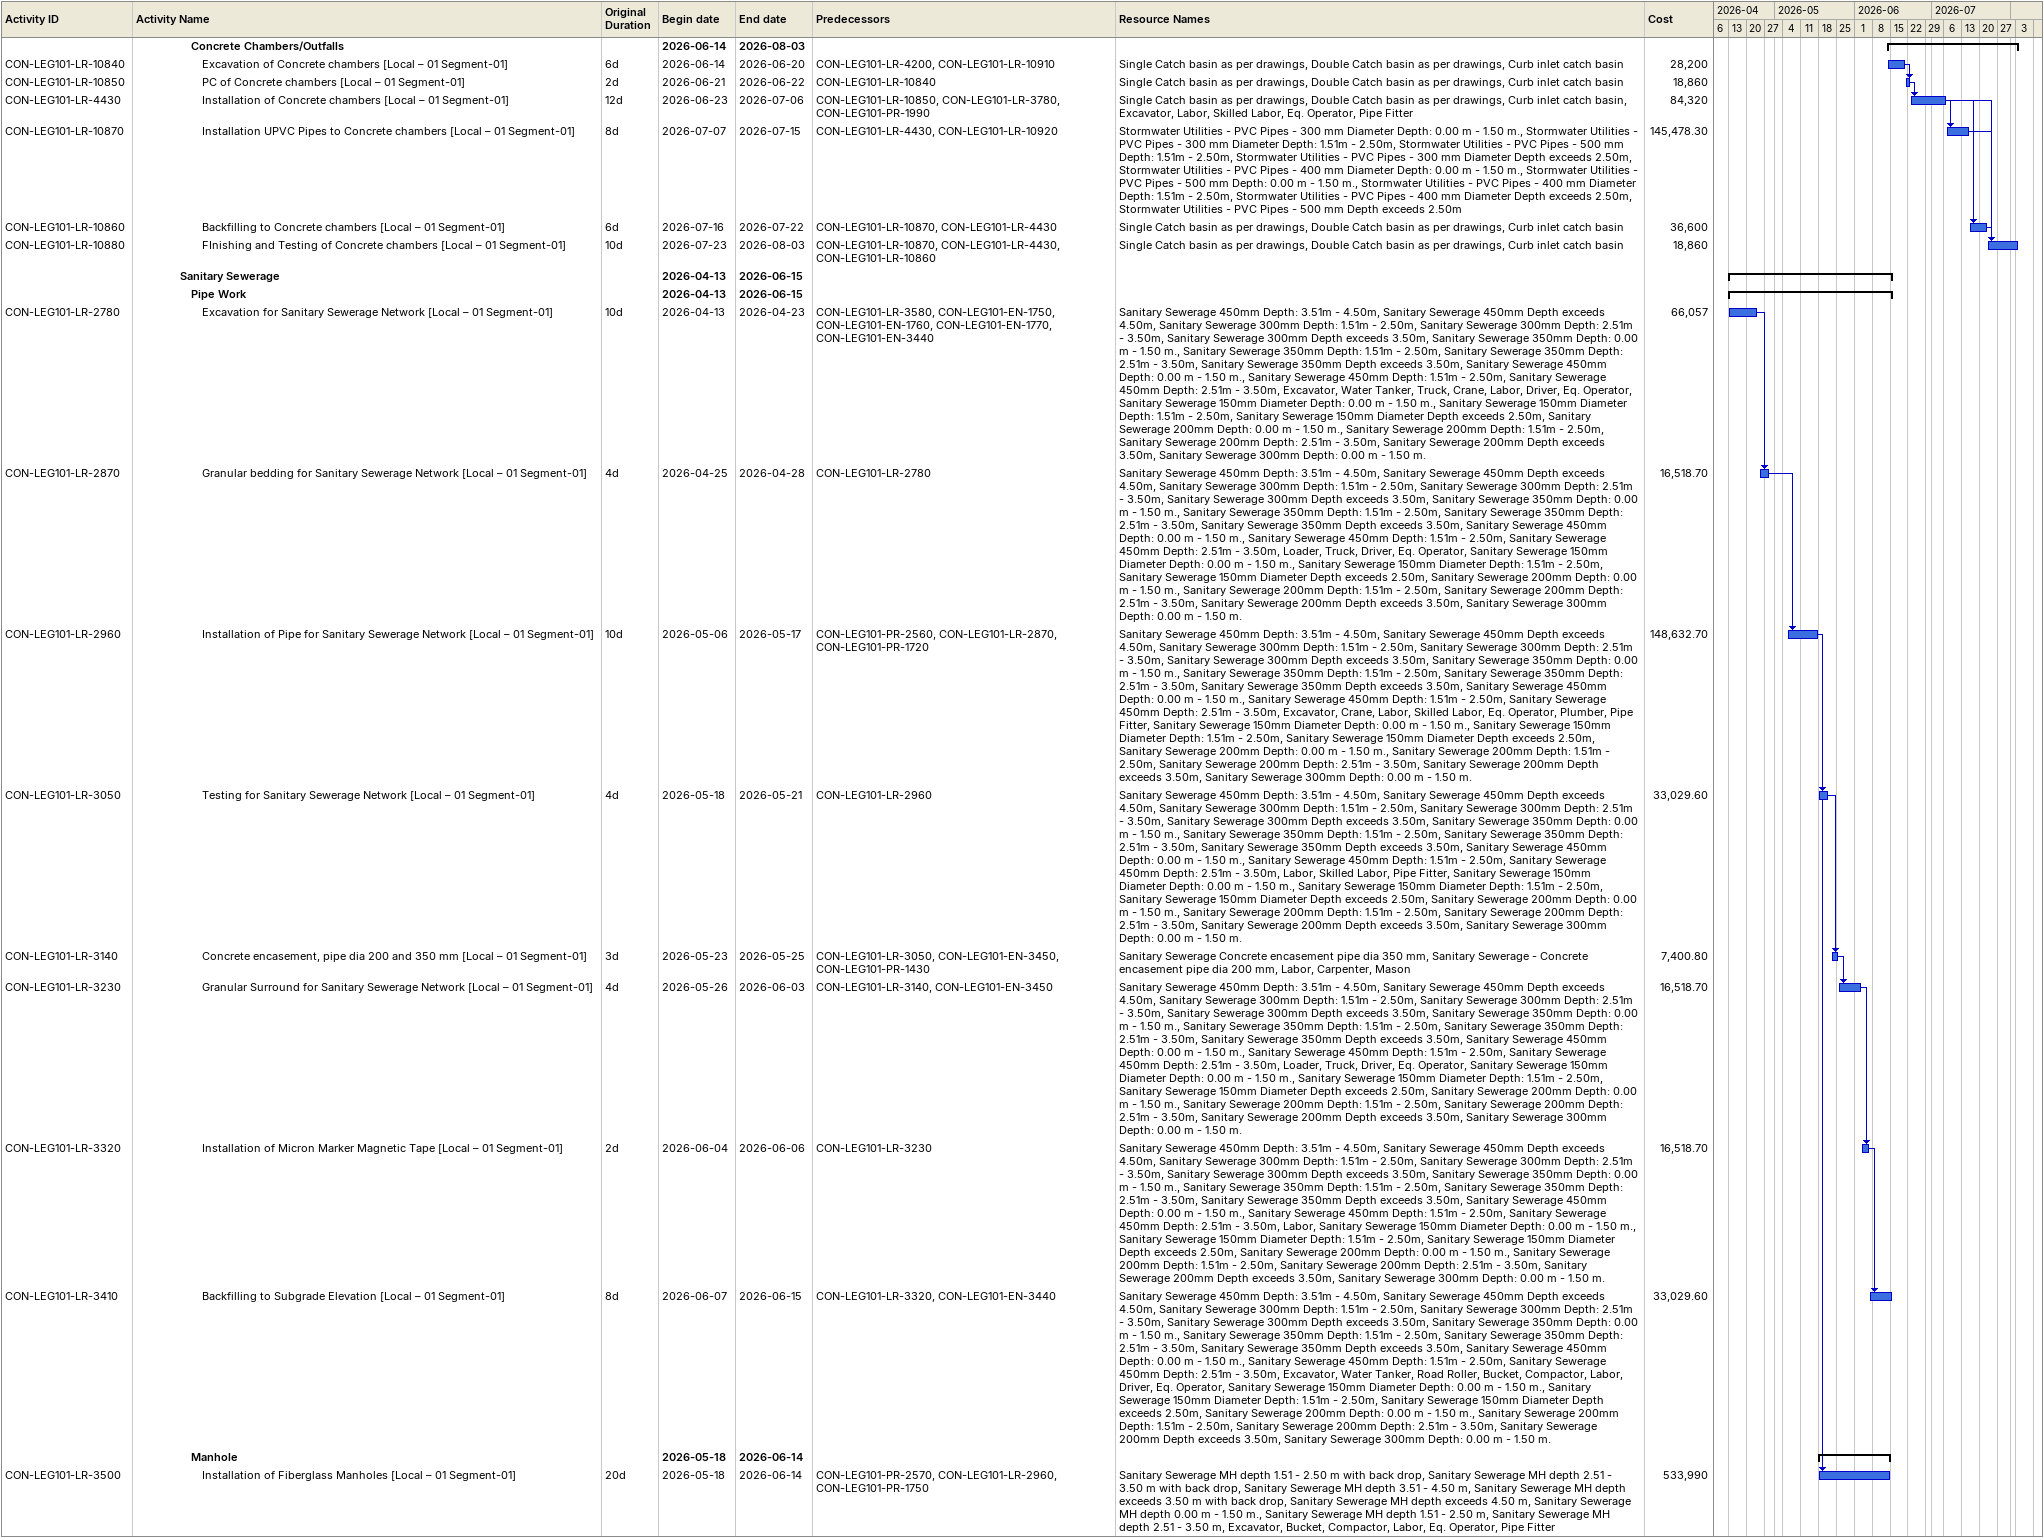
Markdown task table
| ID | Level | Task | Original duration | Start | Finish | Predecessors | Resources | Cost |
|---|---|---|---|---|---|---|---|---|
|  | 6 | **Concrete Chambers/Outfalls** |  | 2026-06-14 | 2026-08-03 |  |  |  |
| CON-LEG101-LR-10840 | 7 | Excavation of Concrete chambers [Local – 01 Segment-01] | 6d | 2026-06-14 | 2026-06-20 | CON-LEG101-LR-4200, CON-LEG101-LR-10910 | Single Catch basin as per drawings, Double Catch basin as per drawings, Curb inlet catch basin | 28200 |
| CON-LEG101-LR-10850 | 7 | PC of Concrete chambers [Local – 01 Segment-01] | 2d | 2026-06-21 | 2026-06-22 | CON-LEG101-LR-10840 | Single Catch basin as per drawings, Double Catch basin as per drawings, Curb inlet catch basin | 18860 |
| CON-LEG101-LR-4430 | 7 | Installation of Concrete chambers [Local – 01 Segment-01] | 12d | 2026-06-23 | 2026-07-06 | CON-LEG101-LR-10850, CON-LEG101-LR-3780, CON-LEG101-PR-1990 | Single Catch basin as per drawings, Double Catch basin as per drawings, Curb inlet catch basin, Excavator, Labor, Skilled Labor, Eq. Operator, Pipe Fitter | 84320 |
| CON-LEG101-LR-10870 | 7 | Installation UPVC Pipes to Concrete chambers [Local – 01 Segment-01] | 8d | 2026-07-07 | 2026-07-15 | CON-LEG101-LR-4430, CON-LEG101-LR-10920 | Stormwater Utilities - PVC Pipes - 300 mm Diameter Depth: 0.00 m - 1.50 m., Stormwater Utilities - PVC Pipes - 300 mm Diameter Depth: 1.51m - 2.50m, Stormwater Utilities - PVC Pipes - 500 mm Depth: 1.51m - 2.50m, Stormwater Utilities - PVC Pipes - 300 mm Diameter Depth exceeds 2.50m, Stormwater Utilities - PVC Pipes - 400 mm Diameter Depth: 0.00 m - 1.50 m., Stormwater Utilities - PVC Pipes - 500 mm Depth: 0.00 m - 1.50 m., Stormwater Utilities - PVC Pipes - 400 mm Diameter Depth: 1.51m - 2.50m, Stormwater Utilities - PVC Pipes - 400 mm Diameter Depth exceeds 2.50m, Stormwater Utilities - PVC Pipes - 500 mm Depth exceeds 2.50m | 145478.30 |
| CON-LEG101-LR-10860 | 7 | Backfilling to Concrete chambers [Local – 01 Segment-01] | 6d | 2026-07-16 | 2026-07-22 | CON-LEG101-LR-10870, CON-LEG101-LR-4430 | Single Catch basin as per drawings, Double Catch basin as per drawings, Curb inlet catch basin | 36600 |
| CON-LEG101-LR-10880 | 7 | FInishing and Testing of Concrete chambers [Local – 01 Segment-01] | 10d | 2026-07-23 | 2026-08-03 | CON-LEG101-LR-10870, CON-LEG101-LR-4430, CON-LEG101-LR-10860 | Single Catch basin as per drawings, Double Catch basin as per drawings, Curb inlet catch basin | 18860 |
|  | 5 | **Sanitary Sewerage** |  | 2026-04-13 | 2026-06-15 |  |  |  |
|  | 6 | **Pipe Work** |  | 2026-04-13 | 2026-06-15 |  |  |  |
| CON-LEG101-LR-2780 | 7 | Excavation for Sanitary Sewerage Network [Local – 01 Segment-01] | 10d | 2026-04-13 | 2026-04-23 | CON-LEG101-LR-3580, CON-LEG101-EN-1750, CON-LEG101-EN-1760, CON-LEG101-EN-1770, CON-LEG101-EN-3440 | Sanitary Sewerage 450mm Depth: 3.51m - 4.50m, Sanitary Sewerage 450mm Depth exceeds 4.50m, Sanitary Sewerage 300mm Depth: 1.51m - 2.50m, Sanitary Sewerage 300mm Depth: 2.51m - 3.50m, Sanitary Sewerage 300mm Depth exceeds 3.50m, Sanitary Sewerage 350mm Depth: 0.00 m - 1.50 m., Sanitary Sewerage 350mm Depth: 1.51m - 2.50m, Sanitary Sewerage 350mm Depth: 2.51m - 3.50m, Sanitary Sewerage 350mm Depth exceeds 3.50m, Sanitary Sewerage 450mm Depth: 0.00 m - 1.50 m., Sanitary Sewerage 450mm Depth: 1.51m - 2.50m, Sanitary Sewerage 450mm Depth: 2.51m - 3.50m, Excavator, Water Tanker, Truck, Crane, Labor, Driver, Eq. Operator, Sanitary Sewerage 150mm Diameter Depth: 0.00 m - 1.50 m., Sanitary Sewerage 150mm Diameter Depth: 1.51m - 2.50m, Sanitary Sewerage 150mm Diameter Depth exceeds 2.50m, Sanitary Sewerage 200mm Depth: 0.00 m - 1.50 m., Sanitary Sewerage 200mm Depth: 1.51m - 2.50m, Sanitary Sewerage 200mm Depth: 2.51m - 3.50m, Sanitary Sewerage 200mm Depth exceeds 3.50m, Sanitary Sewerage 300mm Depth: 0.00 m - 1.50 m. | 66057 |
| CON-LEG101-LR-2870 | 7 | Granular bedding for Sanitary Sewerage Network [Local – 01 Segment-01] | 4d | 2026-04-25 | 2026-04-28 | CON-LEG101-LR-2780 | Sanitary Sewerage 450mm Depth: 3.51m - 4.50m, Sanitary Sewerage 450mm Depth exceeds 4.50m, Sanitary Sewerage 300mm Depth: 1.51m - 2.50m, Sanitary Sewerage 300mm Depth: 2.51m - 3.50m, Sanitary Sewerage 300mm Depth exceeds 3.50m, Sanitary Sewerage 350mm Depth: 0.00 m - 1.50 m., Sanitary Sewerage 350mm Depth: 1.51m - 2.50m, Sanitary Sewerage 350mm Depth: 2.51m - 3.50m, Sanitary Sewerage 350mm Depth exceeds 3.50m, Sanitary Sewerage 450mm Depth: 0.00 m - 1.50 m., Sanitary Sewerage 450mm Depth: 1.51m - 2.50m, Sanitary Sewerage 450mm Depth: 2.51m - 3.50m, Loader, Truck, Driver, Eq. Operator, Sanitary Sewerage 150mm Diameter Depth: 0.00 m - 1.50 m., Sanitary Sewerage 150mm Diameter Depth: 1.51m - 2.50m, Sanitary Sewerage 150mm Diameter Depth exceeds 2.50m, Sanitary Sewerage 200mm Depth: 0.00 m - 1.50 m., Sanitary Sewerage 200mm Depth: 1.51m - 2.50m, Sanitary Sewerage 200mm Depth: 2.51m - 3.50m, Sanitary Sewerage 200mm Depth exceeds 3.50m, Sanitary Sewerage 300mm Depth: 0.00 m - 1.50 m. | 16518.70 |
| CON-LEG101-LR-2960 | 7 | Installation of Pipe for Sanitary Sewerage Network [Local – 01 Segment-01] | 10d | 2026-05-06 | 2026-05-17 | CON-LEG101-PR-2560, CON-LEG101-LR-2870, CON-LEG101-PR-1720 | Sanitary Sewerage 450mm Depth: 3.51m - 4.50m, Sanitary Sewerage 450mm Depth exceeds 4.50m, Sanitary Sewerage 300mm Depth: 1.51m - 2.50m, Sanitary Sewerage 300mm Depth: 2.51m - 3.50m, Sanitary Sewerage 300mm Depth exceeds 3.50m, Sanitary Sewerage 350mm Depth: 0.00 m - 1.50 m., Sanitary Sewerage 350mm Depth: 1.51m - 2.50m, Sanitary Sewerage 350mm Depth: 2.51m - 3.50m, Sanitary Sewerage 350mm Depth exceeds 3.50m, Sanitary Sewerage 450mm Depth: 0.00 m - 1.50 m., Sanitary Sewerage 450mm Depth: 1.51m - 2.50m, Sanitary Sewerage 450mm Depth: 2.51m - 3.50m, Excavator, Crane, Labor, Skilled Labor, Eq. Operator, Plumber, Pipe Fitter, Sanitary Sewerage 150mm Diameter Depth: 0.00 m - 1.50 m., Sanitary Sewerage 150mm Diameter Depth: 1.51m - 2.50m, Sanitary Sewerage 150mm Diameter Depth exceeds 2.50m, Sanitary Sewerage 200mm Depth: 0.00 m - 1.50 m., Sanitary Sewerage 200mm Depth: 1.51m - 2.50m, Sanitary Sewerage 200mm Depth: 2.51m - 3.50m, Sanitary Sewerage 200mm Depth exceeds 3.50m, Sanitary Sewerage 300mm Depth: 0.00 m - 1.50 m. | 148632.70 |
| CON-LEG101-LR-3050 | 7 | Testing for Sanitary Sewerage Network [Local – 01 Segment-01] | 4d | 2026-05-18 | 2026-05-21 | CON-LEG101-LR-2960 | Sanitary Sewerage 450mm Depth: 3.51m - 4.50m, Sanitary Sewerage 450mm Depth exceeds 4.50m, Sanitary Sewerage 300mm Depth: 1.51m - 2.50m, Sanitary Sewerage 300mm Depth: 2.51m - 3.50m, Sanitary Sewerage 300mm Depth exceeds 3.50m, Sanitary Sewerage 350mm Depth: 0.00 m - 1.50 m., Sanitary Sewerage 350mm Depth: 1.51m - 2.50m, Sanitary Sewerage 350mm Depth: 2.51m - 3.50m, Sanitary Sewerage 350mm Depth exceeds 3.50m, Sanitary Sewerage 450mm Depth: 0.00 m - 1.50 m., Sanitary Sewerage 450mm Depth: 1.51m - 2.50m, Sanitary Sewerage 450mm Depth: 2.51m - 3.50m, Labor, Skilled Labor, Pipe Fitter, Sanitary Sewerage 150mm Diameter Depth: 0.00 m - 1.50 m., Sanitary Sewerage 150mm Diameter Depth: 1.51m - 2.50m, Sanitary Sewerage 150mm Diameter Depth exceeds 2.50m, Sanitary Sewerage 200mm Depth: 0.00 m - 1.50 m., Sanitary Sewerage 200mm Depth: 1.51m - 2.50m, Sanitary Sewerage 200mm Depth: 2.51m - 3.50m, Sanitary Sewerage 200mm Depth exceeds 3.50m, Sanitary Sewerage 300mm Depth: 0.00 m - 1.50 m. | 33029.60 |
| CON-LEG101-LR-3140 | 7 | Concrete encasement, pipe dia 200 and 350 mm [Local – 01 Segment-01] | 3d | 2026-05-23 | 2026-05-25 | CON-LEG101-LR-3050, CON-LEG101-EN-3450, CON-LEG101-PR-1430 | Sanitary Sewerage Concrete encasement pipe dia 350 mm, Sanitary Sewerage - Concrete encasement pipe dia 200 mm, Labor, Carpenter, Mason | 7400.80 |
| CON-LEG101-LR-3230 | 7 | Granular Surround for Sanitary Sewerage Network [Local – 01 Segment-01] | 4d | 2026-05-26 | 2026-06-03 | CON-LEG101-LR-3140, CON-LEG101-EN-3450 | Sanitary Sewerage 450mm Depth: 3.51m - 4.50m, Sanitary Sewerage 450mm Depth exceeds 4.50m, Sanitary Sewerage 300mm Depth: 1.51m - 2.50m, Sanitary Sewerage 300mm Depth: 2.51m - 3.50m, Sanitary Sewerage 300mm Depth exceeds 3.50m, Sanitary Sewerage 350mm Depth: 0.00 m - 1.50 m., Sanitary Sewerage 350mm Depth: 1.51m - 2.50m, Sanitary Sewerage 350mm Depth: 2.51m - 3.50m, Sanitary Sewerage 350mm Depth exceeds 3.50m, Sanitary Sewerage 450mm Depth: 0.00 m - 1.50 m., Sanitary Sewerage 450mm Depth: 1.51m - 2.50m, Sanitary Sewerage 450mm Depth: 2.51m - 3.50m, Loader, Truck, Driver, Eq. Operator, Sanitary Sewerage 150mm Diameter Depth: 0.00 m - 1.50 m., Sanitary Sewerage 150mm Diameter Depth: 1.51m - 2.50m, Sanitary Sewerage 150mm Diameter Depth exceeds 2.50m, Sanitary Sewerage 200mm Depth: 0.00 m - 1.50 m., Sanitary Sewerage 200mm Depth: 1.51m - 2.50m, Sanitary Sewerage 200mm Depth: 2.51m - 3.50m, Sanitary Sewerage 200mm Depth exceeds 3.50m, Sanitary Sewerage 300mm Depth: 0.00 m - 1.50 m. | 16518.70 |
| CON-LEG101-LR-3320 | 7 | Installation of Micron Marker Magnetic Tape [Local – 01 Segment-01] | 2d | 2026-06-04 | 2026-06-06 | CON-LEG101-LR-3230 | Sanitary Sewerage 450mm Depth: 3.51m - 4.50m, Sanitary Sewerage 450mm Depth exceeds 4.50m, Sanitary Sewerage 300mm Depth: 1.51m - 2.50m, Sanitary Sewerage 300mm Depth: 2.51m - 3.50m, Sanitary Sewerage 300mm Depth exceeds 3.50m, Sanitary Sewerage 350mm Depth: 0.00 m - 1.50 m., Sanitary Sewerage 350mm Depth: 1.51m - 2.50m, Sanitary Sewerage 350mm Depth: 2.51m - 3.50m, Sanitary Sewerage 350mm Depth exceeds 3.50m, Sanitary Sewerage 450mm Depth: 0.00 m - 1.50 m., Sanitary Sewerage 450mm Depth: 1.51m - 2.50m, Sanitary Sewerage 450mm Depth: 2.51m - 3.50m, Labor, Sanitary Sewerage 150mm Diameter Depth: 0.00 m - 1.50 m., Sanitary Sewerage 150mm Diameter Depth: 1.51m - 2.50m, Sanitary Sewerage 150mm Diameter Depth exceeds 2.50m, Sanitary Sewerage 200mm Depth: 0.00 m - 1.50 m., Sanitary Sewerage 200mm Depth: 1.51m - 2.50m, Sanitary Sewerage 200mm Depth: 2.51m - 3.50m, Sanitary Sewerage 200mm Depth exceeds 3.50m, Sanitary Sewerage 300mm Depth: 0.00 m - 1.50 m. | 16518.70 |
| CON-LEG101-LR-3410 | 7 | Backfilling to Subgrade Elevation [Local – 01 Segment-01] | 8d | 2026-06-07 | 2026-06-15 | CON-LEG101-LR-3320, CON-LEG101-EN-3440 | Sanitary Sewerage 450mm Depth: 3.51m - 4.50m, Sanitary Sewerage 450mm Depth exceeds 4.50m, Sanitary Sewerage 300mm Depth: 1.51m - 2.50m, Sanitary Sewerage 300mm Depth: 2.51m - 3.50m, Sanitary Sewerage 300mm Depth exceeds 3.50m, Sanitary Sewerage 350mm Depth: 0.00 m - 1.50 m., Sanitary Sewerage 350mm Depth: 1.51m - 2.50m, Sanitary Sewerage 350mm Depth: 2.51m - 3.50m, Sanitary Sewerage 350mm Depth exceeds 3.50m, Sanitary Sewerage 450mm Depth: 0.00 m - 1.50 m., Sanitary Sewerage 450mm Depth: 1.51m - 2.50m, Sanitary Sewerage 450mm Depth: 2.51m - 3.50m, Excavator, Water Tanker, Road Roller, Bucket, Compactor, Labor, Driver, Eq. Operator, Sanitary Sewerage 150mm Diameter Depth: 0.00 m - 1.50 m., Sanitary Sewerage 150mm Diameter Depth: 1.51m - 2.50m, Sanitary Sewerage 150mm Diameter Depth exceeds 2.50m, Sanitary Sewerage 200mm Depth: 0.00 m - 1.50 m., Sanitary Sewerage 200mm Depth: 1.51m - 2.50m, Sanitary Sewerage 200mm Depth: 2.51m - 3.50m, Sanitary Sewerage 200mm Depth exceeds 3.50m, Sanitary Sewerage 300mm Depth: 0.00 m - 1.50 m. | 33029.60 |
|  | 6 | **Manhole** |  | 2026-05-18 | 2026-06-14 |  |  |  |
| CON-LEG101-LR-3500 | 7 | Installation of Fiberglass Manholes [Local – 01 Segment-01] | 20d | 2026-05-18 | 2026-06-14 | CON-LEG101-PR-2570, CON-LEG101-LR-2960, CON-LEG101-PR-1750 | Sanitary Sewerage MH depth 1.51 - 2.50 m with back drop, Sanitary Sewerage MH depth 2.51 - 3.50 m with back drop, Sanitary Sewerage MH depth 3.51 - 4.50 m, Sanitary Sewerage MH depth exceeds 3.50 m with back drop, Sanitary Sewerage MH depth exceeds 4.50 m, Sanitary Sewerage MH depth 0.00 m - 1.50 m., Sanitary Sewerage MH depth 1.51 - 2.50 m, Sanitary Sewerage MH depth 2.51 - 3.50 m, Excavator, Bucket, Compactor, Labor, Eq. Operator, Pipe Fitter | 533990 |
